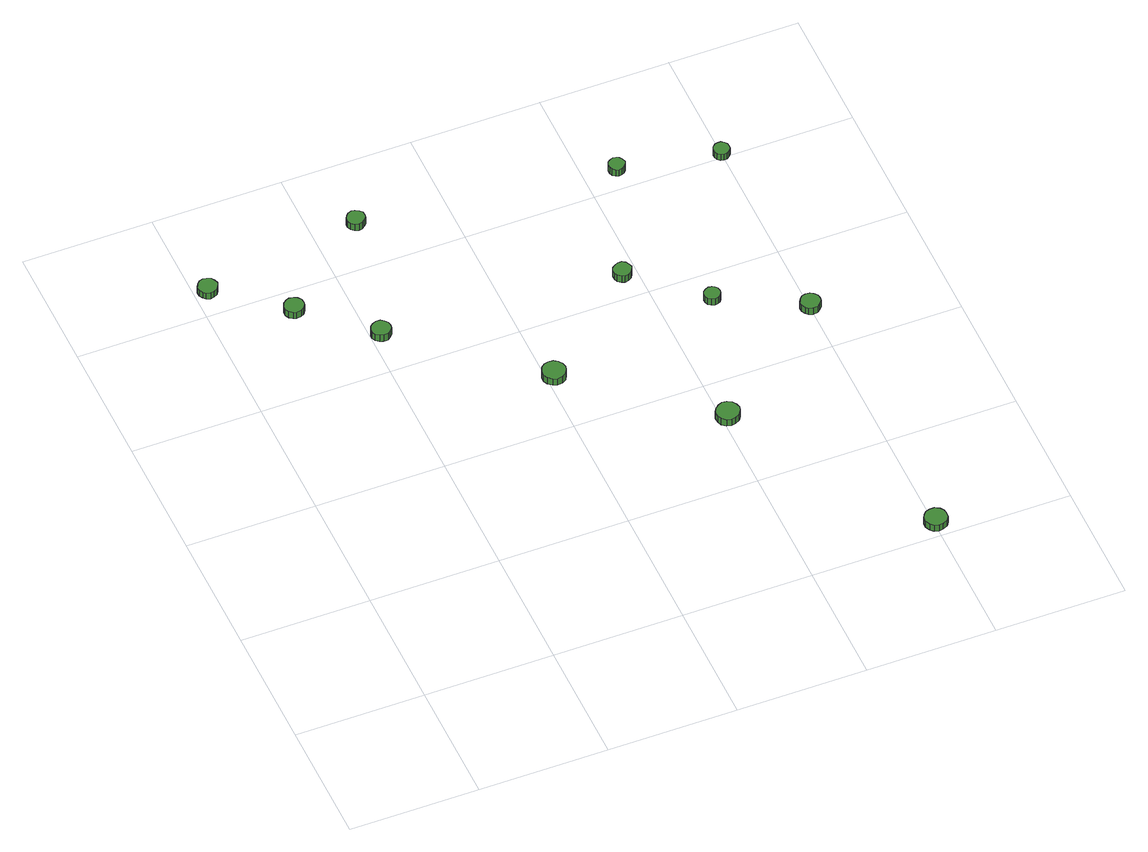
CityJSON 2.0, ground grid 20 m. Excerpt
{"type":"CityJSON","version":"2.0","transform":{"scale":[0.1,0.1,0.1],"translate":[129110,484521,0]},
"CityObjects":{
"tree1":{"type":"SolitaryVegetationObject","attributes":{"function":"something"},"geometry":[{"type":"MultiSurface","lod":"1","boundaries":[[[0,1,2,3,4,5,6,7,8,9,10,11,12,13,14]],[[15,16,17,18,19,20,21,22,23,24,25,26,27,28,29]],[[0,29,28,1]],[[1,28,27,2]],[[2,27,26,3]],[[3,26,25,4]],[[4,25,24,5]],[[5,24,23,6]],[[6,23,22,7]],[[7,22,21,8]],[[8,21,20,9]],[[9,20,19,10]],[[10,19,18,11]],[[11,18,17,12]],[[12,17,16,13]],[[13,16,15,14]],[[14,15,29,0]]]}]},
"tree2":{"type":"SolitaryVegetationObject","attributes":{"function":"something"},"geometry":[{"type":"MultiSurface","lod":"1","boundaries":[[[30,31,32,33,34,35,36,37,38,39,40,41,42,43,44]],[[45,46,47,48,49,50,51,52,53,54,55,56,57,58,59]],[[30,59,58,31]],[[31,58,57,32]],[[32,57,56,33]],[[33,56,55,34]],[[34,55,54,35]],[[35,54,53,36]],[[36,53,52,37]],[[37,52,51,38]],[[38,51,50,39]],[[39,50,49,40]],[[40,49,48,41]],[[41,48,47,42]],[[42,47,46,43]],[[43,46,45,44]],[[44,45,59,30]]]}]},
"tree3":{"type":"SolitaryVegetationObject","attributes":{"function":"something"},"geometry":[{"type":"MultiSurface","lod":"1","boundaries":[[[60,61,62,63,64,65,66,67,68,69,70,71,72,73,74]],[[75,76,77,78,79,80,81,82,83,84,85,86,87,88,89]],[[60,89,88,61]],[[61,88,87,62]],[[62,87,86,63]],[[63,86,85,64]],[[64,85,84,65]],[[65,84,83,66]],[[66,83,82,67]],[[67,82,81,68]],[[68,81,80,69]],[[69,80,79,70]],[[70,79,78,71]],[[71,78,77,72]],[[72,77,76,73]],[[73,76,75,74]],[[74,75,89,60]]]}]},
"tree4":{"type":"SolitaryVegetationObject","attributes":{"function":"something"},"geometry":[{"type":"MultiSurface","lod":"1","boundaries":[[[90,91,92,93,94,95,96,97,98,99,100,101,102,103,104]],[[105,106,107,108,109,110,111,112,113,114,115,116,117,118,119]],[[90,119,118,91]],[[91,118,117,92]],[[92,117,116,93]],[[93,116,115,94]],[[94,115,114,95]],[[95,114,113,96]],[[96,113,112,97]],[[97,112,111,98]],[[98,111,110,99]],[[99,110,109,100]],[[100,109,108,101]],[[101,108,107,102]],[[102,107,106,103]],[[103,106,105,104]],[[104,105,119,90]]]}]},
"tree5":{"type":"SolitaryVegetationObject","attributes":{"function":"something"},"geometry":[{"type":"MultiSurface","lod":"1","boundaries":[[[120,121,122,123,124,125,126,127,128,129,130,131,132,133,134]],[[135,136,137,138,139,140,141,142,143,144,145,146,147,148,149]],[[120,149,148,121]],[[121,148,147,122]],[[122,147,146,123]],[[123,146,145,124]],[[124,145,144,125]],[[125,144,143,126]],[[126,143,142,127]],[[127,142,141,128]],[[128,141,140,129]],[[129,140,139,130]],[[130,139,138,131]],[[131,138,137,132]],[[132,137,136,133]],[[133,136,135,134]],[[134,135,149,120]]]}]},
"tree6":{"type":"SolitaryVegetationObject","attributes":{"function":"something"},"geometry":[{"type":"MultiSurface","lod":"1","boundaries":[[[150,151,152,153,154,155,156,157,158,159,160,161,162,163,164]],[[165,166,167,168,169,170,171,172,173,174,175,176,177,178,179]],[[150,179,178,151]],[[151,178,177,152]],[[152,177,176,153]],[[153,176,175,154]],[[154,175,174,155]],[[155,174,173,156]],[[156,173,172,157]],[[157,172,171,158]],[[158,171,170,159]],[[159,170,169,160]],[[160,169,168,161]],[[161,168,167,162]],[[162,167,166,163]],[[163,166,165,164]],[[164,165,179,150]]]}]},
"tree7":{"type":"SolitaryVegetationObject","attributes":{"function":"something"},"geometry":[{"type":"MultiSurface","lod":"1","boundaries":[[[180,181,182,183,184,185,186,187,188,189,190,191,192,193,194]],[[195,196,197,198,199,200,201,202,203,204,205,206,207,208,209]],[[180,209,208,181]],[[181,208,207,182]],[[182,207,206,183]],[[183,206,205,184]],[[184,205,204,185]],[[185,204,203,186]],[[186,203,202,187]],[[187,202,201,188]],[[188,201,200,189]],[[189,200,199,190]],[[190,199,198,191]],[[191,198,197,192]],[[192,197,196,193]],[[193,196,195,194]],[[194,195,209,180]]]}]},
"tree8":{"type":"SolitaryVegetationObject","attributes":{"function":"something"},"geometry":[{"type":"MultiSurface","lod":"1","boundaries":[[[210,211,212,213,214,215,216,217,218,219,220,221,222,223,224]],[[225,226,227,228,229,230,231,232,233,234,235,236,237,238,239]],[[210,239,238,211]],[[211,238,237,212]],[[212,237,236,213]],[[213,236,235,214]],[[214,235,234,215]],[[215,234,233,216]],[[216,233,232,217]],[[217,232,231,218]],[[218,231,230,219]],[[219,230,229,220]],[[220,229,228,221]],[[221,228,227,222]],[[222,227,226,223]],[[223,226,225,224]],[[224,225,239,210]]]}]},
"tree9":{"type":"SolitaryVegetationObject","attributes":{"function":"something"},"geometry":[{"type":"MultiSurface","lod":"1","boundaries":[[[240,241,242,243,244,245,246,247,248,249,250,251,252,253,254]],[[255,256,257,258,259,260,261,262,263,264,265,266,267,268,269]],[[240,269,268,241]],[[241,268,267,242]],[[242,267,266,243]],[[243,266,265,244]],[[244,265,264,245]],[[245,264,263,246]],[[246,263,262,247]],[[247,262,261,248]],[[248,261,260,249]],[[249,260,259,250]],[[250,259,258,251]],[[251,258,257,252]],[[252,257,256,253]],[[253,256,255,254]],[[254,255,269,240]]]}]},
"tree10":{"type":"SolitaryVegetationObject","attributes":{"function":"something"},"geometry":[{"type":"MultiSurface","lod":"1","boundaries":[[[270,271,272,273,274,275,276,277,278,279,280,281,282,283,284]],[[285,286,287,288,289,290,291,292,293,294,295,296,297,298,299]],[[270,299,298,271]],[[271,298,297,272]],[[272,297,296,273]],[[273,296,295,274]],[[274,295,294,275]],[[275,294,293,276]],[[276,293,292,277]],[[277,292,291,278]],[[278,291,290,279]],[[279,290,289,280]],[[280,289,288,281]],[[281,288,287,282]],[[282,287,286,283]],[[283,286,285,284]],[[284,285,299,270]]]}]},
"tree11":{"type":"SolitaryVegetationObject","attributes":{"function":"something"},"geometry":[{"type":"MultiSurface","lod":"1","boundaries":[[[300,301,302,303,304,305,306,307,308,309,310,311,312,313,314]],[[315,316,317,318,319,320,321,322,323,324,325,326,327,328,329]],[[300,329,328,301]],[[301,328,327,302]],[[302,327,326,303]],[[303,326,325,304]],[[304,325,324,305]],[[305,324,323,306]],[[306,323,322,307]],[[307,322,321,308]],[[308,321,320,309]],[[309,320,319,310]],[[310,319,318,311]],[[311,318,317,312]],[[312,317,316,313]],[[313,316,315,314]],[[314,315,329,300]]]}]},
"tree12":{"type":"SolitaryVegetationObject","attributes":{"function":"something"},"geometry":[{"type":"MultiSurface","lod":"1","boundaries":[[[330,331,332,333,334,335,336,337,338,339,340,341,342,343,344]],[[345,346,347,348,349,350,351,352,353,354,355,356,357,358,359]],[[330,359,358,331]],[[331,358,357,332]],[[332,357,356,333]],[[333,356,355,334]],[[334,355,354,335]],[[335,354,353,336]],[[336,353,352,337]],[[337,352,351,338]],[[338,351,350,339]],[[339,350,349,340]],[[340,349,348,341]],[[341,348,347,342]],[[342,347,346,343]],[[343,346,345,344]],[[344,345,359,330]]]}]}
},
"vertices":[
[36,845,16],[34,851,16],[31,856,16],[25,859,16],[19,860,16],[13,858,16],[9,854,16],[6,848,16],[6,842,16],[9,836,16],[13,832,16],[19,830,16],[25,831,16],[31,834,16],[34,839,16],[34,839,4],[31,834,4],[25,831,4],[19,830,4],[13,832,4],[9,836,4],[6,842,4],[6,848,4],[9,854,4],[13,858,4],[19,860,4],[25,859,4],[31,856,4],[34,851,4],[36,845,4],
[134,761,18],[133,767,18],[129,772,18],[124,775,18],[117,776,18],[112,774,18],[107,770,18],[104,764,18],[104,758,18],[107,752,18],[112,748,18],[117,746,18],[124,747,18],[129,750,18],[133,755,18],[133,755,5],[129,750,5],[124,747,5],[117,746,5],[112,748,5],[107,752,5],[104,758,5],[104,764,5],[107,770,5],[112,774,5],[117,776,5],[124,775,5],[129,772,5],[133,767,5],[134,761,5],
[231,672,17],[230,678,17],[226,683,17],[221,687,17],[214,687,17],[209,685,17],[204,681,17],[201,675,17],[201,669,17],[204,664,17],[209,660,17],[214,658,17],[221,658,17],[226,661,17],[230,666,17],[230,666,4],[226,661,4],[221,658,4],[214,658,4],[209,660,4],[204,664,4],[201,669,4],[201,675,4],[204,681,4],[209,685,4],[214,687,4],[221,687,4],[226,683,4],[230,678,4],[231,672,4],
[278,878,25],[277,884,25],[273,888,25],[268,891,25],[263,892,25],[257,890,25],[253,886,25],[250,881,25],[250,875,25],[253,870,25],[257,866,25],[263,864,25],[268,865,25],[273,868,25],[277,872,25],[277,872,12],[273,868,12],[268,865,12],[263,864,12],[257,866,12],[253,870,12],[250,875,12],[250,881,12],[253,886,12],[257,890,12],[263,892,12],[268,891,12],[273,888,12],[277,884,12],[278,878,12],
[430,501,17],[428,508,17],[424,514,17],[418,518,17],[410,519,17],[403,517,17],[397,512,17],[394,505,17],[394,497,17],[397,491,17],[403,486,17],[410,483,17],[418,484,17],[424,488,17],[428,494,17],[428,494,4],[424,488,4],[418,484,4],[410,483,4],[403,486,4],[397,491,4],[394,497,4],[394,505,4],[397,512,4],[403,517,4],[410,519,4],[418,518,4],[424,514,4],[428,508,4],[430,501,4],
[627,330,19],[625,337,19],[621,343,19],[614,347,19],[607,348,19],[600,345,19],[594,340,19],[591,334,19],[591,326,19],[594,319,19],[600,314,19],[607,312,19],[614,313,19],[621,317,19],[625,323,19],[625,323,6],[621,317,6],[614,313,6],[607,312,6],[600,314,6],[594,319,6],[591,326,6],[591,334,6],[594,340,6],[600,345,6],[607,348,6],[614,347,6],[621,343,6],[625,337,6],[627,330,6],
[590,638,24],[588,644,24],[585,649,24],[580,652,24],[574,652,24],[569,650,24],[564,646,24],[562,641,24],[562,635,24],[564,630,24],[569,626,24],[574,624,24],[580,625,24],[585,628,24],[588,633,24],[588,633,11],[585,628,11],[580,625,11],[574,624,11],[569,626,11],[564,630,11],[562,635,11],[562,641,11],[564,646,11],[569,650,11],[574,652,11],[580,652,11],[585,649,11],[588,644,11],[590,638,11],
[819,25,18],[818,32,18],[814,38,18],[807,42,18],[800,42,18],[793,40,18],[788,35,18],[785,29,18],[785,22,18],[788,15,18],[793,10,18],[800,8,18],[807,9,18],[814,12,18],[818,18,18],[818,18,6],[814,12,6],[807,9,6],[800,8,6],[793,10,6],[788,15,6],[785,22,6],[785,29,6],[788,35,6],[793,40,6],[800,42,6],[807,42,6],[814,38,6],[818,32,6],[819,25,6],
[688,546,23],[687,552,23],[684,556,23],[680,558,23],[675,559,23],[670,557,23],[666,554,23],[664,549,23],[664,544,23],[666,539,23],[670,536,23],[675,534,23],[680,535,23],[684,537,23],[687,541,23],[687,541,10],[684,537,10],[680,535,10],[675,534,10],[670,536,10],[666,539,10],[664,544,10],[664,549,10],[666,554,10],[670,557,10],[675,559,10],[680,558,10],[684,556,10],[687,552,10],[688,546,10],
[661,831,23],[659,837,23],[656,841,23],[652,843,23],[647,844,23],[642,842,23],[638,839,23],[636,834,23],[636,829,23],[638,824,23],[642,821,23],[647,819,23],[652,820,23],[656,822,23],[659,826,23],[659,826,10],[656,822,10],[652,820,10],[647,819,10],[642,821,10],[638,824,10],[636,829,10],[636,834,10],[638,839,10],[642,842,10],[647,844,10],[652,843,10],[656,841,10],[659,837,10],[661,831,10],
[814,478,23],[813,484,23],[809,489,23],[804,492,23],[797,493,23],[791,491,23],[787,487,23],[784,481,23],[784,475,23],[787,469,23],[791,465,23],[797,463,23],[804,464,23],[809,467,23],[813,472,23],[813,472,10],[809,467,10],[804,464,10],[797,463,10],[791,465,10],[787,469,10],[784,475,10],[784,481,10],[787,487,10],[791,491,10],[797,493,10],[804,492,10],[809,489,10],[813,484,10],[814,478,10],
[810,802,22],[809,807,22],[806,811,22],[802,814,22],[797,814,22],[792,813,22],[788,809,22],[786,804,22],[786,799,22],[788,794,22],[792,791,22],[797,789,22],[802,790,22],[806,793,22],[809,797,22],[809,797,10],[806,793,10],[802,790,10],[797,789,10],[792,791,10],[788,794,10],[786,799,10],[786,804,10],[788,809,10],[792,813,10],[797,814,10],[802,814,10],[806,811,10],[809,807,10],[810,802,10]
]}
